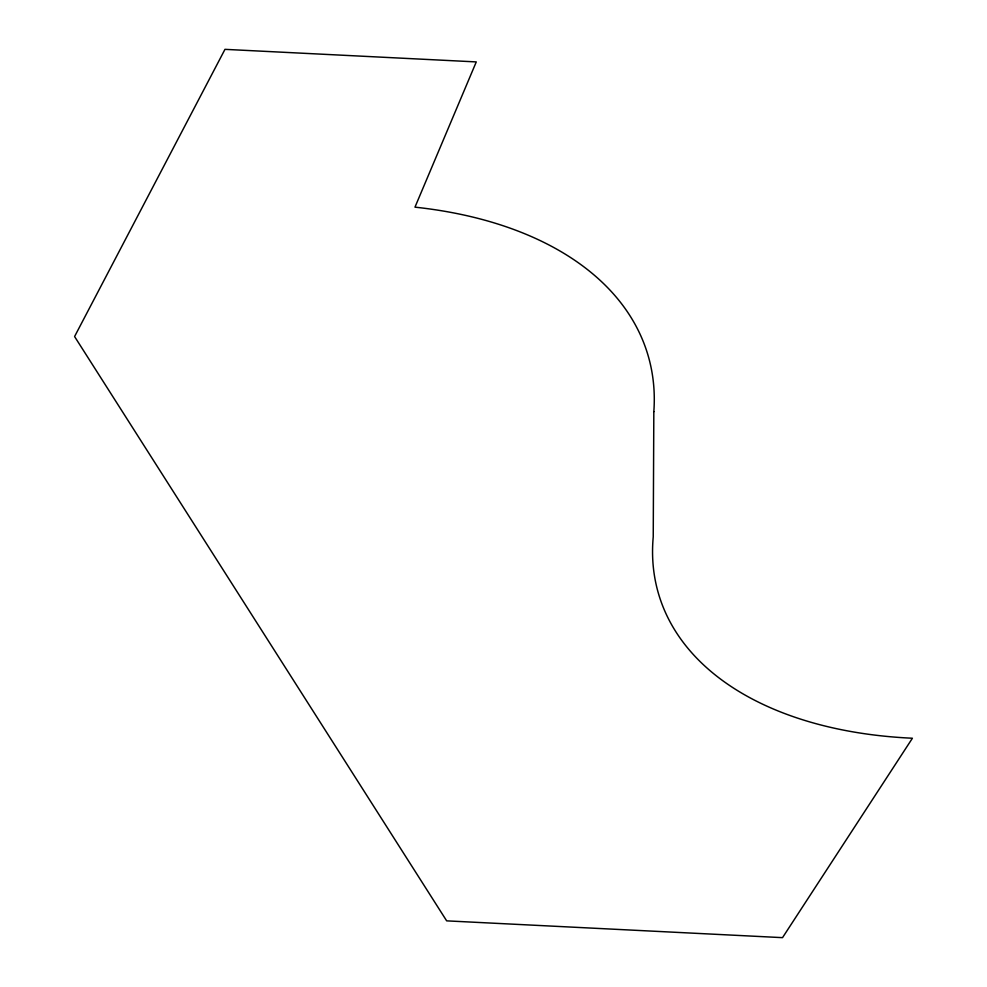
<?xml version="1.0" encoding="UTF-8"?>
<svg xmlns="http://www.w3.org/2000/svg" width="987" height="987" viewBox="0 0 987 987"><rect width="100%" height="100%" fill="white"/><g stroke="black" fill="none" stroke-linecap="round" stroke-linejoin="round"><path stroke-width="1.48" d="M653.826 411.653L653.234 536.879A403.535 242.296 -16.4 0 0 912.42 738.227L782.518 937.65L446.667 920.859L74.58 336.542L224.974 49.35L476.277 61.91L414.972 207.159A420.795 252.66 -16.4 0 1 653.826 411.653"/></g></svg>
